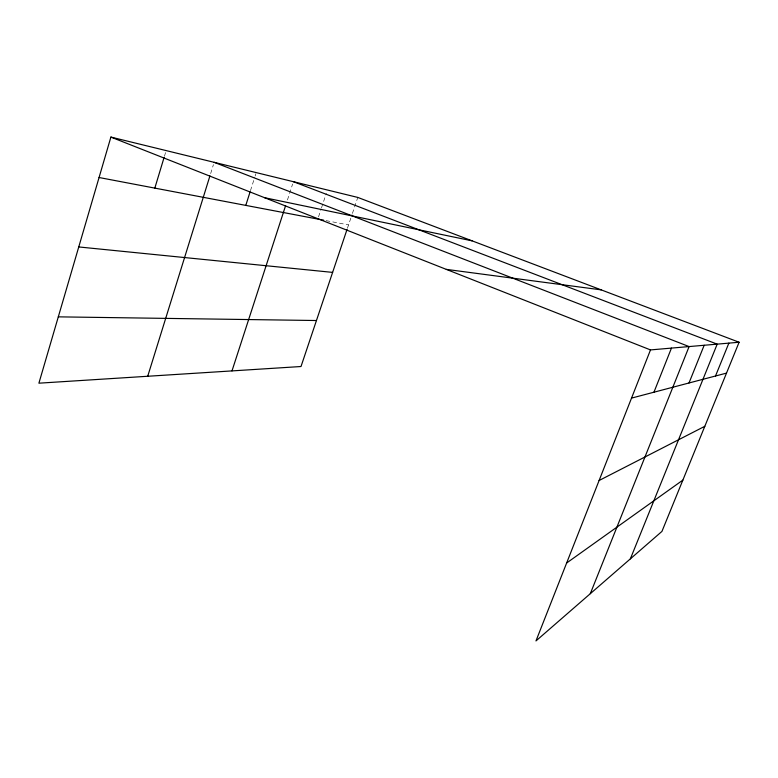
<?xml version="1.0" encoding="UTF-8"?>
<svg xmlns="http://www.w3.org/2000/svg" width="778" height="778" viewBox="0 0 778 778"><rect width="100%" height="100%" fill="white"/><g stroke="black" fill="none" stroke-linecap="round" stroke-linejoin="round"><path stroke-width="0.58" stroke-dasharray="3.89 2.92" d="M164.44 156.281L165.811 151.729M210.643 173.611L213.444 164.576M250.458 190.688L254.776 177.121M255.135 175.993L255.855 173.737M287.452 199.965L292.635 183.968M318.533 216.838L321.12 209.01M321.489 207.891L326.293 193.352M347.416 228.304L352.016 214.611M352.405 213.464L357.792 197.427M326.079 220.641L348.554 224.92"/><path stroke-width="1.17" d="M739.1 342.242L650.496 349.915L535.974 640.916L661.942 531.403L739.1 342.242L357.792 197.427L110.894 137.084L38.9 383.184L301.008 366.516L347.037 229.432M154.822 188.111L164.1 157.419M147.713 376.26L209.943 175.867M245.79 205.392L250.098 191.826M231.99 370.902L285.594 205.674M653.948 392.2L671.453 348.106M590.308 593.672L689.104 346.58L214.154 162.32M689.007 382.971L704.178 345.267M630.365 558.857L717.19 344.148L293.374 181.682M715.507 375.998L728.86 343.137M566.627 563.019L682.86 480.114M599.099 480.503L704.819 426.295M631.532 398.103L726.516 373.109M58.301 316.85L316.452 320.526M78.753 246.947L332.614 272.388M446.28 269.373L601.17 289.863M99.069 177.52L323.716 220.193M264.627 197.719L472.081 240.84M110.894 137.084L650.496 349.915"/></g></svg>
